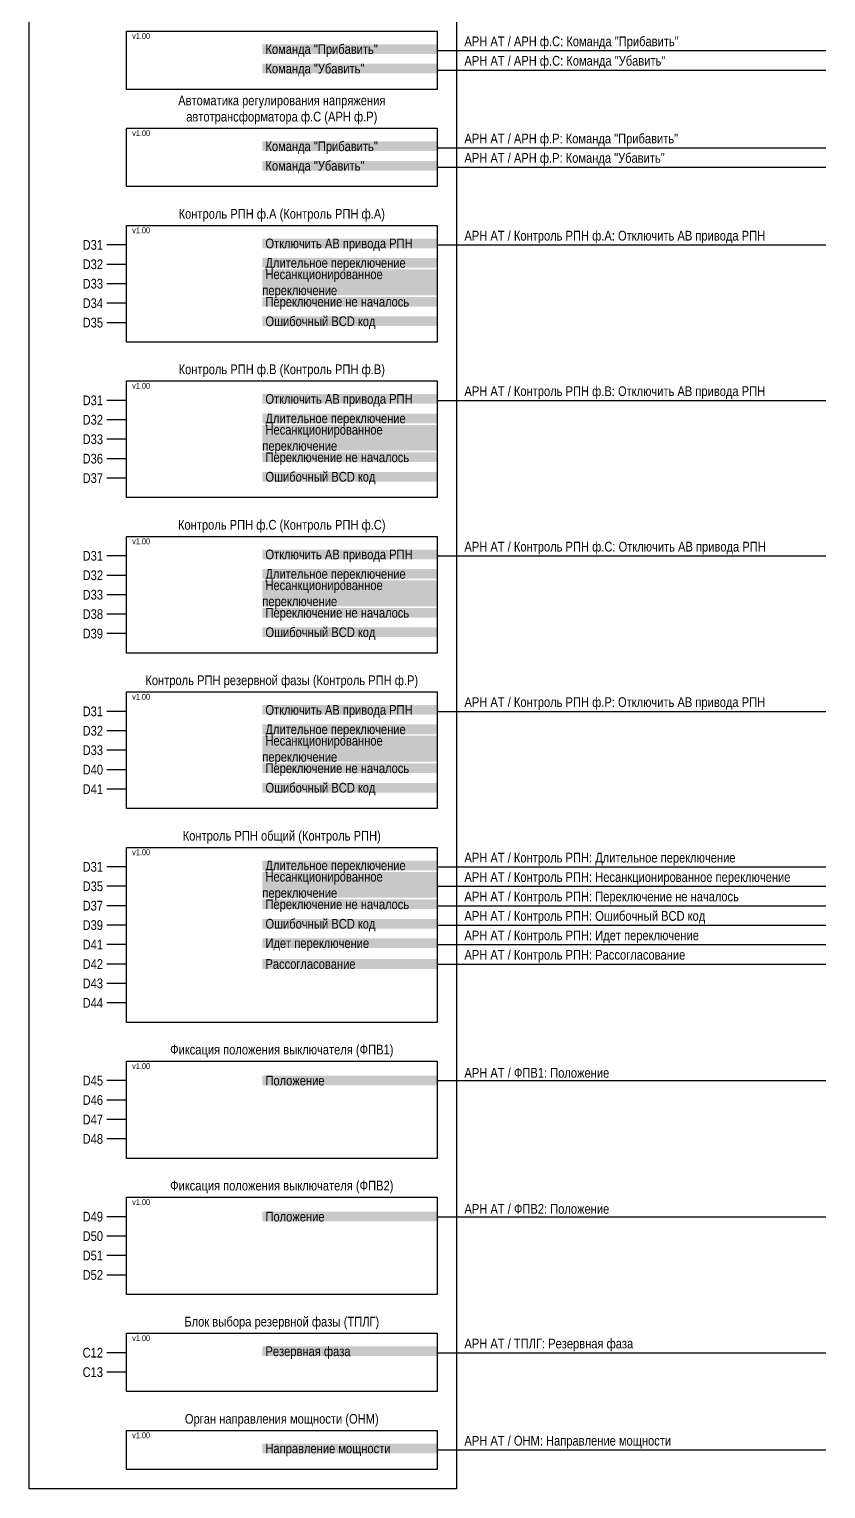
# Model space of a CAD drawing. Header units: millimetres. Extents: x -700 to 205, y -750 to 4.
# Drawn here: x 0 to 205, y -750 to -374.5 of the extents above; entities that cross this region are included whole.
import ezdxf

# ---------------------------------------------------------------- set-up
doc = ezdxf.new("R2010")
doc.units = ezdxf.units.MM
for name, color, linetype, lineweight in [('Линии связи', 75, 'Continuous', 30), ('Основная', 7, 'Continuous', 30), ('Сигналы внутр.', 13, 'Continuous', 30)]:
    doc.layers.add(name, color=color, linetype=linetype, lineweight=lineweight)
doc.layers.add('Облако', color=1, linetype='Continuous', lineweight=50, plot=False)
doc.styles.add('Narrow', font='ARIALN.TTF')

msp = doc.modelspace()

# ---------------------------------------------------------------- linework, layer by layer
at = {"layer": 'Линии связи'}
for p, q in [((105, -380), (205, -380)), ((105, -385), (205, -385)), ((105, -405), (205, -405)), ((105, -410), (205, -410)), ((25, -430), (20, -430)), ((105, -430), (205, -430)), ((25, -435), (20, -435)), ((25, -440), (20, -440)), ((25, -445), (20, -445)), ((25, -450), (20, -450)), ((25, -470), (20, -470)), ((105, -470), (205, -470)), ((25, -475), (20, -475)), ((25, -480), (20, -480)), ((25, -485), (20, -485)), ((25, -490), (20, -490)), ((25, -510), (20, -510)), ((105, -510), (205, -510)), ((25, -515), (20, -515)), ((25, -520), (20, -520)), ((25, -525), (20, -525)), ((25, -530), (20, -530)), ((25, -550), (20, -550)), ((105, -550), (205, -550)), ((25, -555), (20, -555)), ((25, -560), (20, -560)), ((25, -565), (20, -565)), ((25, -570), (20, -570)), ((25, -590), (20, -590)), ((105, -590), (205, -590)), ((25, -595), (20, -595)), ((105, -595), (205, -595)), ((25, -600), (20, -600)), ((105, -600), (205, -600)), ((25, -605), (20, -605)), ((105, -605), (205, -605)), ((25, -610), (20, -610)), ((105, -610), (205, -610)), ((25, -615), (20, -615)), ((105, -615), (205, -615)), ((25, -620), (20, -620)), ((25, -625), (20, -625)), ((25, -645), (20, -645)), ((105, -645), (205, -645)), ((25, -650), (20, -650)), ((25, -655), (20, -655)), ((25, -660), (20, -660)), ((25, -680), (20, -680)), ((105, -680), (205, -680)), ((25, -685), (20, -685)), ((25, -690), (20, -690)), ((25, -695), (20, -695)), ((25, -715), (20, -715)), ((105, -715), (205, -715)), ((25, -720), (20, -720)), ((105, -740), (205, -740))]:
    msp.add_line(p, q, dxfattribs=at)
at = {"layer": 'Основная'}
for points in [[(0, 0), (110, 0), (110, -750), (0, -750), (0, 0)], [(25, -375), (105, -375), (105, -390), (25, -390), (25, -375)], [(25, -400), (105, -400), (105, -415), (25, -415), (25, -400)], [(25, -425), (105, -425), (105, -455), (25, -455), (25, -425)], [(25, -465), (105, -465), (105, -495), (25, -495), (25, -465)], [(25, -505), (105, -505), (105, -535), (25, -535), (25, -505)], [(25, -545), (105, -545), (105, -575), (25, -575), (25, -545)], [(25, -585), (105, -585), (105, -630), (25, -630), (25, -585)], [(25, -640), (105, -640), (105, -665), (25, -665), (25, -640)], [(25, -675), (105, -675), (105, -700), (25, -700), (25, -675)], [(25, -710), (105, -710), (105, -725), (25, -725), (25, -710)], [(25, -735), (105, -735), (105, -745), (25, -745), (25, -735)]]:
    msp.add_lwpolyline(points, close=True, dxfattribs=at)

# ---------------------------------------------------------------- texts
at = {"layer": 'Облако', "char_height": 1.5, "attachment_point": 1, "style": 'Narrow'}
for insert in [(26.5, -375.5), (26.5, -400.5), (26.5, -425.5), (26.5, -465.5), (26.5, -505.5), (26.5, -545.5), (26.5, -585.5), (26.5, -640.5), (26.5, -675.5), (26.5, -710.5), (26.5, -735.5)]:
    msp.add_mtext('v1.00', dxfattribs=dict(at, insert=insert))
at = {"layer": 'Основная', "char_height": 2.5, "width": 45, "attachment_point": 4, "style": 'Narrow', "bg_fill": 1, "box_fill_scale": 1, "bg_fill_color": 9}
for s, insert in [(' Команда "Прибавить"', (60, -380)), (' Команда "Убавить"', (60, -385)), (' Команда "Прибавить"', (60, -405)), (' Команда "Убавить"', (60, -410)), (' Отключить АВ привода РПН', (60, -430)), (' Длительное переключение', (60, -435)), (' Несанкционированное переключение', (60, -440)), (' Переключение не началось', (60, -445)), (' Ошибочный BCD код', (60, -450)), (' Отключить АВ привода РПН', (60, -470)), (' Длительное переключение', (60, -475)), (' Несанкционированное переключение', (60, -480)), (' Переключение не началось', (60, -485)), (' Ошибочный BCD код', (60, -490)), (' Отключить АВ привода РПН', (60, -510)), (' Длительное переключение', (60, -515)), (' Несанкционированное переключение', (60, -520)), (' Переключение не началось', (60, -525)), (' Ошибочный BCD код', (60, -530)), (' Отключить АВ привода РПН', (60, -550)), (' Длительное переключение', (60, -555)), (' Несанкционированное переключение', (60, -560)), (' Переключение не началось', (60, -565)), (' Ошибочный BCD код', (60, -570)), (' Длительное переключение', (60, -590)), (' Несанкционированное переключение', (60, -595)), (' Переключение не началось', (60, -600)), (' Ошибочный BCD код', (60, -605)), (' Идет переключение', (60, -610)), (' Рассогласование', (60, -615)), (' Положение', (60, -645)), (' Положение', (60, -680)), (' Резервная фаза', (60, -715)), (' Направление мощности', (60, -740))]:
    msp.add_mtext(s, dxfattribs=dict(at, insert=insert))
at = {"layer": 'Основная', "char_height": 2.5, "style": 'Narrow'}
for s, insert, width, attachment_point in [('Автоматика регулирования напряжения автотрансформатора ф.С (АРН ф.Р)', (65, -399), 80, 8), ('Контроль РПН ф.А (Контроль РПН ф.А)', (65, -424), 80, 8), ('D31', (19, -430), 50, 6), ('D32', (19, -435), 50, 6), ('D33', (19, -440), 50, 6), ('D34', (19, -445), 50, 6), ('D35', (19, -450), 50, 6), ('Контроль РПН ф.В (Контроль РПН ф.В)', (65, -464), 80, 8), ('D31', (19, -470), 50, 6), ('D32', (19, -475), 50, 6), ('D33', (19, -480), 50, 6), ('D36', (19, -485), 50, 6), ('D37', (19, -490), 50, 6), ('Контроль РПН ф.С (Контроль РПН ф.С)', (65, -504), 80, 8), ('D31', (19, -510), 50, 6), ('D32', (19, -515), 50, 6), ('D33', (19, -520), 50, 6), ('D38', (19, -525), 50, 6), ('D39', (19, -530), 50, 6), ('Контроль РПН резервной фазы (Контроль РПН ф.Р)', (65, -544), 80, 8), ('D31', (19, -550), 50, 6), ('D32', (19, -555), 50, 6), ('D33', (19, -560), 50, 6), ('D40', (19, -565), 50, 6), ('D41', (19, -570), 50, 6), ('Контроль РПН общий (Контроль РПН)', (65, -584), 80, 8), ('D31', (19, -590), 50, 6), ('D35', (19, -595), 50, 6), ('D37', (19, -600), 50, 6), ('D39', (19, -605), 50, 6), ('D41', (19, -610), 50, 6), ('D42', (19, -615), 50, 6), ('D43', (19, -620), 50, 6), ('D44', (19, -625), 50, 6), ('Фиксация положения выключателя (ФПВ1)', (65, -639), 80, 8), ('D45', (19, -645), 50, 6), ('D46', (19, -650), 50, 6), ('D47', (19, -655), 50, 6), ('D48', (19, -660), 50, 6), ('Фиксация положения выключателя (ФПВ2)', (65, -674), 80, 8), ('D49', (19, -680), 50, 6), ('D50', (19, -685), 50, 6), ('D51', (19, -690), 50, 6), ('D52', (19, -695), 50, 6), ('Блок выбора резервной фазы (ТПЛГ)', (65, -709), 80, 8), ('C12', (19, -715), 50, 6), ('C13', (19, -720), 50, 6), ('Орган направления мощности (ОНМ)', (65, -734), 80, 8)]:
    msp.add_mtext(s, dxfattribs=dict(at, insert=insert, width=width, attachment_point=attachment_point))
at = {"layer": 'Сигналы внутр.', "char_height": 2.5, "width": 80, "attachment_point": 4, "style": 'Narrow'}
for s, insert in [('АРН АТ / АРН ф.С: Команда "Прибавить"', (112, -378)), ('АРН АТ / АРН ф.С: Команда "Убавить"', (112, -383)), ('АРН АТ / АРН ф.Р: Команда "Прибавить"', (112, -403)), ('АРН АТ / АРН ф.Р: Команда "Убавить"', (112, -408)), ('АРН АТ / Контроль РПН ф.А: Отключить АВ привода РПН', (112, -428)), ('АРН АТ / Контроль РПН ф.В: Отключить АВ привода РПН', (112, -468)), ('АРН АТ / Контроль РПН ф.С: Отключить АВ привода РПН', (112, -508)), ('АРН АТ / Контроль РПН ф.Р: Отключить АВ привода РПН', (112, -548)), ('АРН АТ / Контроль РПН: Длительное переключение', (112, -588)), ('АРН АТ / Контроль РПН: Несанкционированное переключение', (112, -593)), ('АРН АТ / Контроль РПН: Переключение не началось', (112, -598)), ('АРН АТ / Контроль РПН: Ошибочный BCD код', (112, -603)), ('АРН АТ / Контроль РПН: Идет переключение', (112, -608)), ('АРН АТ / Контроль РПН: Рассогласование', (112, -613)), ('АРН АТ / ФПВ1: Положение', (112, -643)), ('АРН АТ / ФПВ2: Положение', (112, -678)), ('АРН АТ / ТПЛГ: Резервная фаза', (112, -713)), ('АРН АТ / ОНМ: Направление мощности', (112, -738))]:
    msp.add_mtext(s, dxfattribs=dict(at, insert=insert))

doc.saveas('drawing.dxf')
